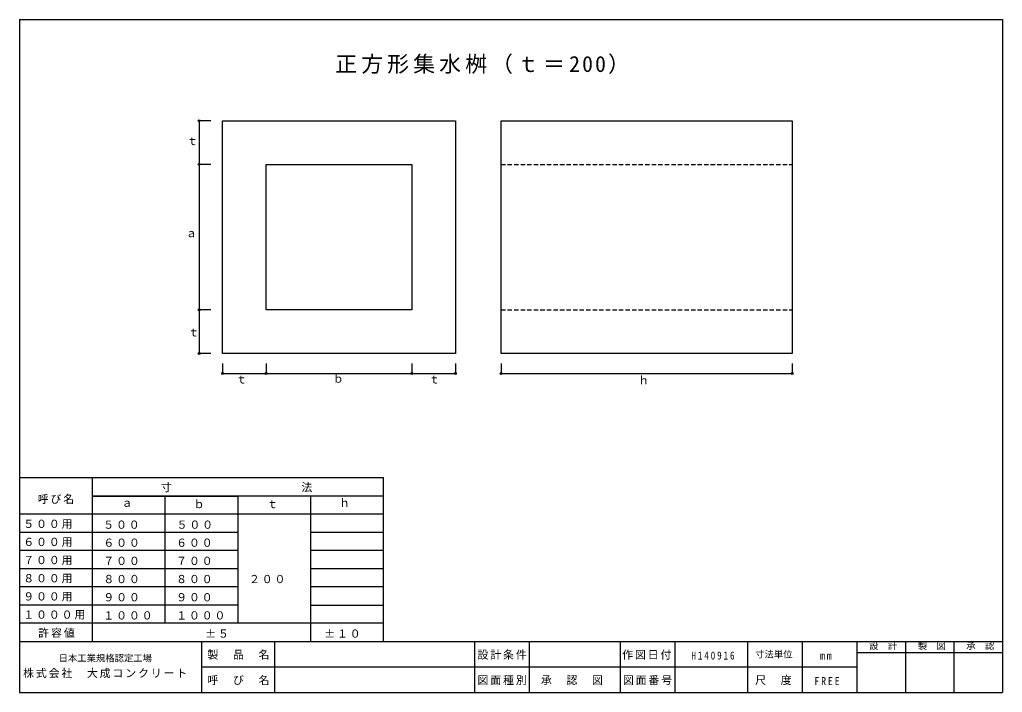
# Model space of a CAD drawing. Units: millimetres, scale not verified. Extents: x -1360 to 1340, y -950 to 900.
import ezdxf
from ezdxf.enums import TextEntityAlignment as Align

# ---------------------------------------------------------------- set-up
doc = ezdxf.new("R2010")
doc.units = ezdxf.units.MM
doc.header["$LTSCALE"] = 10
doc.header["$PDMODE"] = 32
doc.header["$PDSIZE"] = 5
doc.linetypes.add('DASHED1', pattern=[1.8, 1.2, -0.6])
for name, color, linetype in [('0-0', 7, 'Continuous'), ('0-1', 7, 'Continuous'), ('0-F', 2, 'Continuous')]:
    doc.layers.add(name, color=color, linetype=linetype)
doc.styles.add('ＭＳ ゴシック', font='')
doc.styles.get('ＭＳ ゴシック').set_extended_font_data('MS Gothic')

msp = doc.modelspace()

# ---------------------------------------------------------------- linework, layer by layer
at = {"layer": '0-0', "color": 4}
for p, q in [((-866.58, 622.05), (-866.58, 502.05)), ((-834.47, 622.05), (-866.58, 622.05)), ((-834.47, -17.95), (-866.58, -17.95)), ((-802.36, -45.47), (-802.36, -73)), ((-162.36, -45.47), (-162.36, -73)), ((-37.43, -45.47), (-37.43, -73)), ((762.57, -45.47), (762.57, -73)), ((-802.36, -73), (-682.36, -73)), ((-37.43, -73), (762.57, -73))]:
    msp.add_line(p, q, dxfattribs=at)
at = {"layer": '0-0'}
for p, q in [((-37.43, -17.95), (-37.43, 622.05)), ((-682.36, 102.05), (-682.36, 502.05)), ((-282.36, 102.05), (-682.36, 102.05)), ((-1160, -410), (-1160, -360)), ((-1160, -810), (-1160, -410)), ((-360, -410), (-1160, -410)), ((-1160, -410), (-760, -410)), ((-960, -460), (-960, -410)), ((-760, -460), (-760, -410)), ((-360, -410), (-560, -410)), ((-560, -510), (-560, -410)), ((-360, -810), (-360, -410)), ((-760, -460), (-1360, -460)), ((-360, -460), (-1160, -460)), ((-960, -760), (-960, -460)), ((-760, -760), (-760, -460)), ((-360, -460), (-560, -460)), ((-560, -810), (-560, -460)), ((-760, -510), (-1360, -510)), ((-760, -510), (-1360, -510)), ((-360, -510), (-560, -510)), ((-360, -510), (-560, -510)), ((-760, -560), (-1360, -560)), ((-360, -560), (-560, -560)), ((-760, -610), (-1360, -610)), ((-360, -610), (-560, -610)), ((-760, -660), (-1360, -660)), ((-360, -660), (-560, -660)), ((-760, -710), (-1360, -710)), ((-560, -710), (-360, -710)), ((-360, -760), (-1360, -760))]:
    msp.add_line(p, q, dxfattribs=at)
at = {"layer": '0-0', "linetype": 'DASHED1'}
for p, q in [((-37.43, 502.05), (762.57, 502.05)), ((-37.43, 102.05), (762.57, 102.05))]:
    msp.add_line(p, q, dxfattribs=at)
at = {"layer": '0-0'}
msp.add_lwpolyline([(-162.36, 622.05), (-162.36, -17.95), (-802.36, -17.95), (-802.36, 622.05)], close=True, dxfattribs=at)
for points in [[(-37.43, 622.05), (762.57, 622.05), (762.57, -17.95), (-37.43, -17.95)], [(-682.36, 502.05), (-282.36, 502.05), (-282.36, 102.05)]]:
    msp.add_lwpolyline(points, dxfattribs=at)
at = {"layer": '0-0', "color": 4}
for points in [[(-834.47, 502.05), (-866.58, 502.05), (-866.58, 102.05)], [(-834.47, 102.05), (-866.58, 102.05), (-866.58, -17.95)], [(-682.36, -45.47), (-682.36, -73), (-282.36, -73)], [(-282.36, -45.47), (-282.36, -73), (-162.36, -73)]]:
    msp.add_lwpolyline(points, dxfattribs=at)
for p in [(-866.58, 622.05), (-866.58, 502.05), (-866.58, 102.05), (-866.58, -17.95), (-802.36, -73), (-682.36, -73), (-282.36, -73), (-162.36, -73), (-37.43, -73), (762.57, -73)]:
    msp.add_point(p, dxfattribs=at)
at = {"layer": '0-1'}
for p, q in [((-360, -360), (-1360, -360)), ((-360, -410), (-360, -360))]:
    msp.add_line(p, q, dxfattribs=at)
at = {"layer": '0-F'}
for p, q in [((-1360, 900), (-1360, -950)), ((-1360, 900), (1340, 900)), ((1340, 900), (1340, -950)), ((-1360, -810), (1340, -810)), ((-860, -810), (-860, -950)), ((-660, -810), (-660, -950)), ((-110, -810), (-110, -950)), ((40, -810), (40, -950)), ((290, -810), (290, -950)), ((440, -810), (440, -950)), ((640, -810), (640, -950)), ((790, -810), (790, -950)), ((940, -810), (940, -950)), ((1074, -810), (1074, -950)), ((1207, -810), (1207, -950)), ((940, -840), (1340, -840)), ((-860, -880), (940, -880)), ((-1360, -950), (1340, -950))]:
    msp.add_line(p, q, dxfattribs=at)

# ---------------------------------------------------------------- texts
at = {"layer": '0-0', "style": 'ＭＳ ゴシック'}
for s, p in [('ｔ', (-900.06, 548.36)), ('ａ', (-903.27, 295.14)), ('ｔ', (-896.47, 22.2)), ('ｔ', (-765.38, -107.1)), ('ｂ', (-499.63, -105.1)), ('ｔ', (-235.63, -107.1)), ('ｈ', (339.77, -109.69)), ('ａ', (-1080, -446.4)), ('ｂ', (-882, -450)), ('ｔ', (-680.4, -450)), ('ｈ', (-482.4, -446.4))]:
    msp.add_text(s, height=21.99, dxfattribs=at).set_placement(p, align=Align.BOTTOM_LEFT)
at = {"layer": '0-0', "color": 3, "insert": (-492.91, 750.35), "char_height": 43.99, "attachment_point": 7, "style": 'ＭＳ ゴシック'}
msp.add_mtext('\\T1.19;正方形集水桝（ｔ＝200）', dxfattribs=at)
at = {"layer": '0-0', "char_height": 21.99, "attachment_point": 7, "style": 'ＭＳ ゴシック'}
for s, insert in [('\\T1.17;寸\u3000\u3000\u3000\u3000\u3000\u3000\u3000\u3000\u3000\u3000法', (-972, -399.6)), ('\\T1.17;呼び名', (-1310.4, -432)), ('\\T1.17;５００用', (-1350, -500.4)), ('\\T1.17;５００', (-1130.4, -500.4)), ('\\T1.17;５００', (-928.8, -500.4)), ('\\T1.17;６００用', (-1350, -550)), ('\\T1.17;６００', (-1130, -550)), ('\\T1.17;６００', (-930, -550)), ('\\T1.17;７００用', (-1350, -600)), ('\\T1.17;７００', (-1130, -600)), ('\\T1.17;７００', (-930, -600)), ('\\T1.17;８００用', (-1350, -650)), ('\\T1.17;８００', (-1130, -650)), ('\\T1.17;８００', (-930, -650)), ('\\T1.17;２００', (-730, -650)), ('\\T1.17;９００用', (-1350, -700)), ('\\T1.17;９００', (-1130, -700)), ('\\T1.17;９００', (-930, -700)), ('\\T1.17;１０００用', (-1350, -750)), ('\\T1.17;１０００', (-1130, -750)), ('\\T1.17;１０００', (-930, -750)), ('\\T1.17;許容値', (-1309.02, -800)), ('\\T1.17;±５', (-850.13, -800)), ('\\T1.17;±１０', (-523.3, -800))]:
    msp.add_mtext(s, dxfattribs=dict(at, insert=insert))
at = {"layer": '0-F', "color": 4, "style": 'ＭＳ ゴシック'}
for s, p in [('寸法単位', (660.88, -860)), ('設\u3000計', (973.95, -836.76)), ('製\u3000図', (1107.95, -836.76)), ('承\u3000認', (1240.95, -836.76)), ('日本工業規格認定工場', (-1253.11, -870.61))]:
    msp.add_text(s, height=18.33, dxfattribs=at).set_placement(p, align=Align.BOTTOM_LEFT)
at = {"layer": '0-F', "color": 7, "char_height": 21.99, "attachment_point": 7, "style": 'ＭＳ ゴシック'}
for s, insert in [('\\T1.17;製\u3000品\u3000名', (-844.17, -860)), ('\\T1.17;設計条件', (-102.05, -860)), ('\\T1.17;作図日付', (295.36, -860)), ('\\T1.39;\\W0.85;H140916', (485.58, -860)), ('\\T1.36;\\W0.9;mm', (839.27, -860)), ('\\T1.17;株式会社\u3000大成コンクリート', (-1350.61, -911.02)), ('\\T1.17;呼\u3000び\u3000名', (-844.17, -930)), ('\\T1.17;図面種別', (-102.05, -930)), ('\\T1.17;承\u3000認\u3000図', (72.19, -930)), ('\\T1.17;図面番号', (297.38, -930)), ('\\T1.17;尺\u3000度', (660.88, -930)), ('\\T1.38;\\W0.9;FREE', (823.72, -930))]:
    msp.add_mtext(s, dxfattribs=dict(at, insert=insert))

doc.saveas('drawing.dxf')
